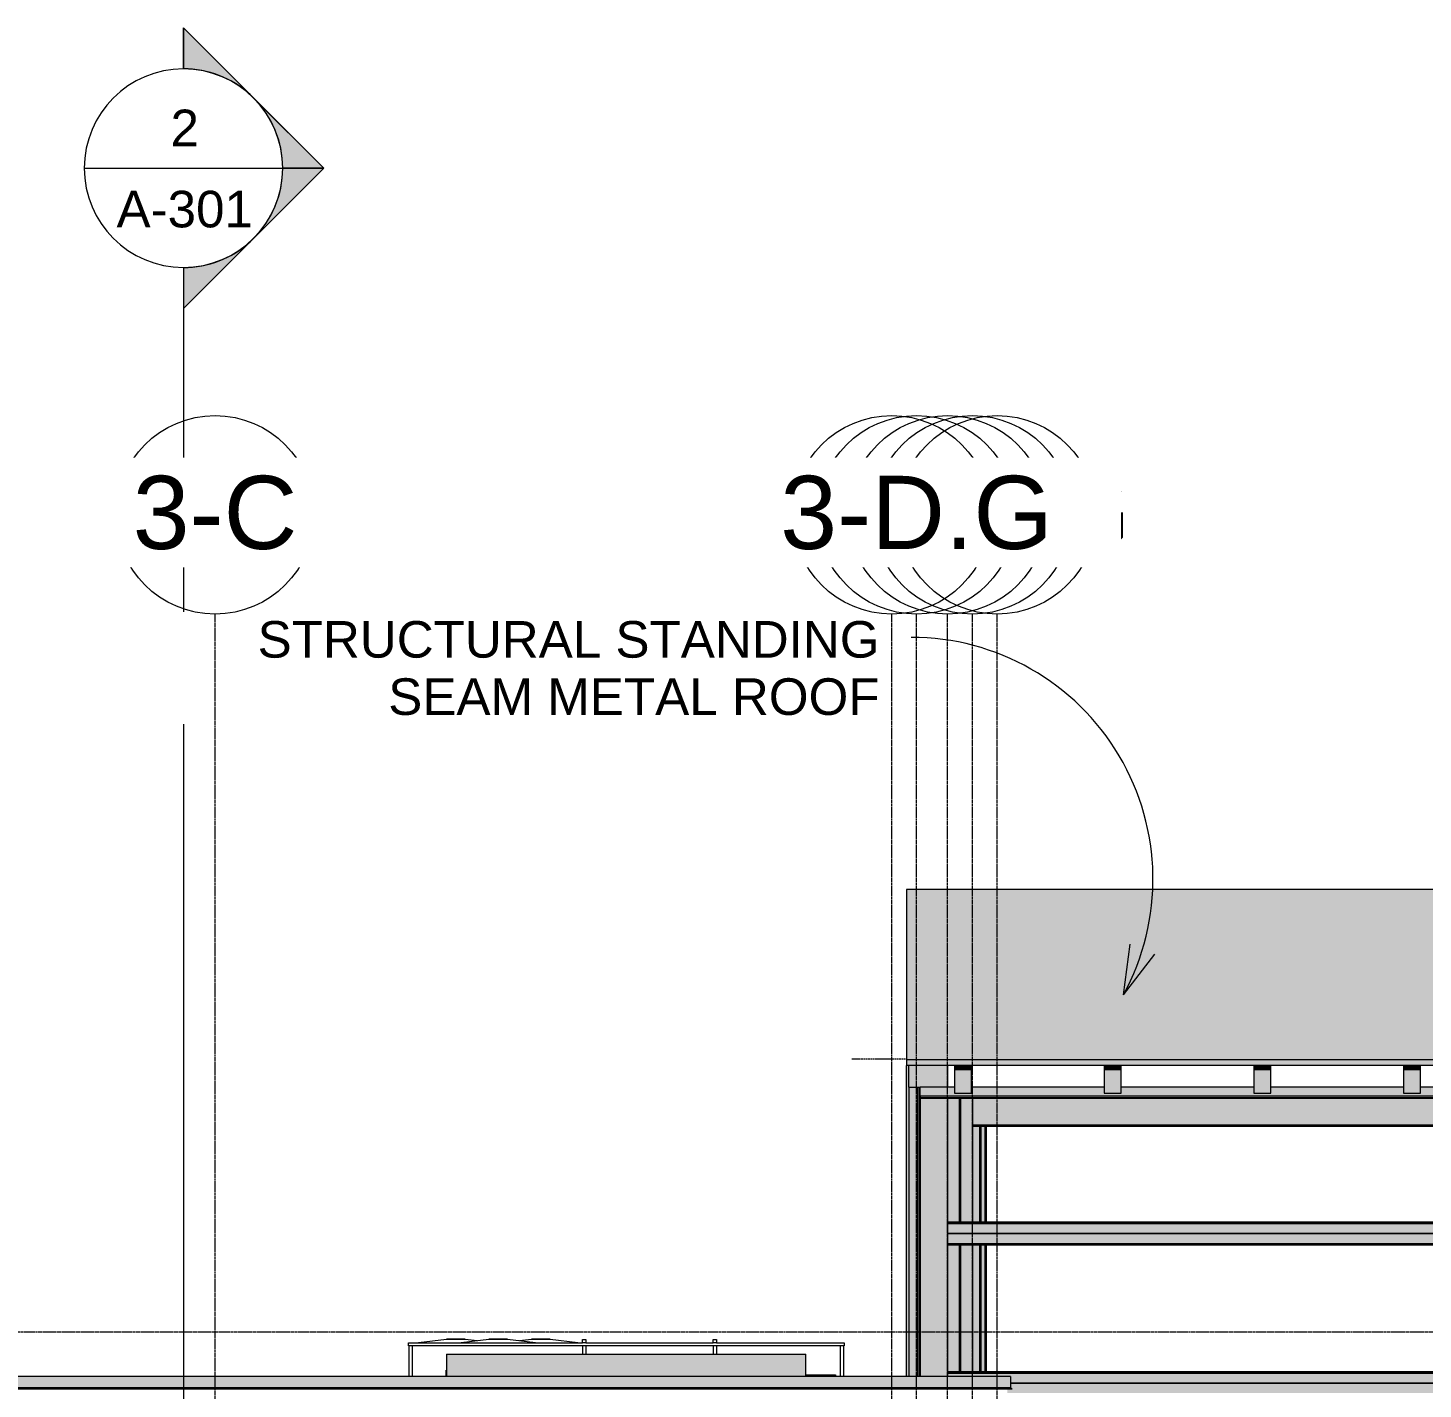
# Model space of a CAD drawing. Header units: inches. Extents: x 20426 to 36845, y -248 to 750.
# Drawn here: x 24427.9 to 24877.9, y 239.5 to 678.6 of the extents above; entities that cross this region are included whole.
import ezdxf

# ---------------------------------------------------------------- set-up
doc = ezdxf.new("R2010")
doc.units = ezdxf.units.IN
doc.header["$MEASUREMENT"] = 0
for name, pattern in [('Dash', [0.25, 0.125, -0.125]), ('Grid Line 1_2_', [0.875, 0.5, -0.125, 0.125, -0.125]), ('Hidden 1_8_', [0.1875, 0.125, -0.0625])]:
    doc.linetypes.add(name, pattern=pattern)
for name, color, linetype, lineweight in [('A-CLNG', 13, 'Continuous', 13), ('A-DETL', 90, 'Continuous', 9), ('A-FLOR-LEVL', 51, 'Continuous', 9), ('A-GLAZ-CWMG', 51, 'Continuous', 9), ('A-ROOF', 132, 'Continuous', 13), ('A-WALL', 113, 'Continuous', 13), ('G-ANNO-SYMB', 111, 'Continuous', 9), ('G-ANNO-TEXT', 231, 'Continuous', 9), ('L-SITE-WALL', 31, 'Continuous', 13), ('M-EQPM', 50, 'Continuous', 9), ('S-BEAM', 12, 'Continuous', 9), ('S-COLS', 52, 'Continuous', 9), ('S-GRID', 1, 'Continuous', 9), ('S-GRID-IDEN', 1, 'Continuous', 9)]:
    doc.layers.add(name, color=color, linetype=linetype, lineweight=lineweight)
doc.styles.add('Arial_1', font='arial.ttf', dxfattribs={"height": 23.60479})
doc.styles.add('Arial_2', font='arial.ttf', dxfattribs={"height": 11.802395})

# ---------------------------------------------------------------- blocks, each defined once
blk = doc.blocks.new('Rectangular Mullion - Profile_Polycarbonate_Upper and left-1114459-Elevation - South')
at = {"layer": 'A-GLAZ-CWMG'}
for points in [[(24536.14, 334.01), (26277.77, 334.01), (26277.77, 336.84), (26273.14, 336.84), (26273.14, 334.97), (26267.64, 334.97), (26267.64, 336.84), (26224.89, 336.84), (26224.89, 334.97), (26219.39, 334.97), (26219.39, 336.84), (26176.64, 336.84), (26176.64, 334.97), (26171.14, 334.97), (26171.14, 336.84), (26128.39, 336.84), (26128.39, 334.97), (26122.89, 334.97), (26122.89, 336.84), (26080.14, 336.84), (26080.14, 334.97), (26074.64, 334.97), (26074.64, 336.84), (26031.89, 336.84), (26031.89, 334.97), (26026.39, 334.97), (26026.39, 336.84), (25983.64, 336.84), (25983.64, 334.97), (25978.14, 334.97), (25978.14, 336.84), (25935.39, 336.84), (25935.39, 334.97), (25929.89, 334.97), (25929.89, 336.84), (25887.14, 336.84), (25887.14, 334.97), (25881.64, 334.97), (25881.64, 336.84), (25838.89, 336.84), (25838.89, 334.97), (25833.39, 334.97), (25833.39, 336.84), (25790.64, 336.84), (25790.64, 334.97), (25785.14, 334.97), (25785.14, 336.84), (25742.39, 336.84), (25742.39, 334.97), (25736.89, 334.97), (25736.89, 336.84), (25694.14, 336.84), (25694.14, 334.97), (25688.64, 334.97), (25688.64, 336.84), (25645.89, 336.84), (25645.89, 334.97), (25640.39, 334.97), (25640.39, 336.84), (25597.64, 336.84), (25597.64, 334.97), (25592.14, 334.97), (25592.14, 336.84), (25549.39, 336.84), (25549.39, 334.97), (25543.89, 334.97), (25543.89, 336.84), (25501.14, 336.84), (25501.14, 334.97), (25495.64, 334.97), (25495.64, 336.84), (25452.89, 336.84), (25452.89, 334.97), (25447.39, 334.97), (25447.39, 336.84), (25404.64, 336.84), (25404.64, 334.97), (25399.14, 334.97), (25399.14, 336.84), (25356.39, 336.84), (25356.39, 334.97), (25350.89, 334.97), (25350.89, 336.84), (25308.14, 336.84), (25308.14, 334.97), (25302.64, 334.97), (25302.64, 336.84), (25259.89, 336.84), (25259.89, 334.97), (25254.39, 334.97), (25254.39, 336.84), (25211.64, 336.84), (25211.64, 334.97), (25206.14, 334.97), (25206.14, 336.84), (25163.39, 336.84), (25163.39, 334.97), (25157.89, 334.97), (25157.89, 336.84), (25115.14, 336.84), (25115.14, 334.97), (25109.64, 334.97), (25109.64, 336.84), (25066.89, 336.84), (25066.89, 334.97), (25061.39, 334.97), (25061.39, 336.84), (25018.64, 336.84), (25018.64, 334.97), (25013.14, 334.97), (25013.14, 336.84), (24970.39, 336.84), (24970.39, 334.97), (24964.89, 334.97), (24964.89, 336.84), (24922.14, 336.84), (24922.14, 334.97), (24916.64, 334.97), (24916.64, 336.84), (24873.89, 336.84), (24873.89, 334.97), (24868.39, 334.97), (24868.39, 336.84), (24825.64, 336.84), (24825.64, 334.97), (24820.14, 334.97), (24820.14, 336.84), (24777.39, 336.84), (24777.39, 334.97), (24771.89, 334.97), (24771.89, 336.84), (24729.14, 336.84), (24729.14, 334.97), (24723.64, 334.97), (24723.64, 336.84), (24680.89, 336.84), (24680.89, 334.97), (24675.39, 334.97), (24675.39, 336.84), (24632.64, 336.84), (24632.64, 334.97), (24627.14, 334.97), (24627.14, 336.84), (24584.39, 336.84), (24584.39, 334.97), (24578.89, 334.97), (24578.89, 336.84), (24536.14, 336.84), (24536.14, 334.97), (24530.64, 334.97), (24530.64, 336.84), (24487.89, 336.84), (24487.89, 334.97), (24482.39, 334.97), (24482.39, 336.84), (24439.64, 336.84), (24439.64, 334.97), (24434.14, 334.97), (24434.14, 336.84), (24391.39, 336.84), (24391.39, 334.97), (24385.89, 334.97), (24385.89, 336.84), (24343.14, 336.84), (24343.14, 334.97), (24337.64, 334.97), (24337.64, 336.84), (24294.89, 336.84), (24294.89, 334.97), (24289.39, 334.97), (24289.39, 336.84), (24246.64, 336.84), (24246.64, 334.97), (24241.14, 334.97), (24241.14, 336.84), (24198.39, 336.84), (24198.39, 334.97), (24192.89, 334.97), (24192.89, 336.84), (24150.14, 336.84), (24150.14, 334.97), (24144.64, 334.97), (24144.64, 336.84), (24101.89, 336.84), (24101.89, 334.97), (24096.39, 334.97), (24096.39, 336.84), (24053.64, 336.84), (24053.64, 334.97), (24048.14, 334.97), (24048.14, 336.84), (24005.39, 336.84), (24005.39, 334.97), (23999.89, 334.97), (23999.89, 336.84), (23957.14, 336.84), (23957.14, 334.97), (23951.64, 334.97), (23951.64, 336.84), (23908.89, 336.84), (23908.89, 334.97), (23903.39, 334.97), (23903.39, 336.84), (23860.64, 336.84), (23860.64, 334.97), (23855.14, 334.97), (23855.14, 336.84), (23812.39, 336.84), (23812.39, 334.97), (23806.89, 334.97), (23806.89, 336.84), (23764.14, 336.84), (23764.14, 334.97), (23758.64, 334.97), (23758.64, 336.84), (23715.89, 336.84), (23715.89, 334.97), (23710.39, 334.97), (23710.39, 336.84), (23667.64, 336.84), (23667.64, 334.97), (23662.14, 334.97), (23662.14, 336.84), (23619.39, 336.84), (23619.39, 334.97), (23613.89, 334.97), (23613.89, 336.84), (23571.14, 336.84), (23571.14, 334.97), (23565.64, 334.97), (23565.64, 336.84), (23522.89, 336.84), (23522.89, 334.97), (23517.39, 334.97), (23517.39, 336.84), (23474.64, 336.84), (23474.64, 334.97), (23469.14, 334.97), (23469.14, 336.84), (23426.39, 336.84), (23426.39, 334.97), (23420.89, 334.97), (23420.89, 336.84), (23378.14, 336.84), (23378.14, 334.97), (23372.64, 334.97), (23372.64, 336.84), (23329.89, 336.84), (23329.89, 334.97), (23324.39, 334.97), (23324.39, 336.84), (23281.64, 336.84), (23281.64, 334.97), (23276.14, 334.97), (23276.14, 336.84), (23233.39, 336.84), (23233.39, 334.97), (23227.89, 334.97), (23227.89, 336.84), (23185.14, 336.84), (23185.14, 334.97), (23179.64, 334.97), (23179.64, 336.84), (23136.89, 336.84), (23136.89, 334.97), (23131.39, 334.97), (23131.39, 336.84), (23088.64, 336.84), (23088.64, 334.97), (23083.14, 334.97), (23083.14, 336.84), (23040.39, 336.84), (23040.39, 334.97), (23034.89, 334.97), (23034.89, 336.84), (22992.14, 336.84), (22992.14, 334.97), (22986.64, 334.97), (22986.64, 336.84), (22943.89, 336.84), (22943.89, 334.97), (22938.39, 334.97), (22938.39, 336.84), (22895.64, 336.84), (22895.64, 334.97), (22890.14, 334.97), (22890.14, 336.84), (22847.39, 336.84), (22847.39, 334.97), (22841.89, 334.97), (22841.89, 336.84), (22799.14, 336.84), (22799.14, 334.97), (22793.64, 334.97), (22793.64, 336.84), (22782.51, 336.84), (22782.51, 334.01), (24532.3, 334.01)], [(26277.77, 333.47), (26277.77, 334.01), (22782.51, 334.01), (22782.51, 333.47), (26277.49, 333.47)], [(26277.49, 333.22), (26277.77, 333.22), (26277.77, 333.47), (22782.51, 333.47), (22782.51, 333.22), (26268.85, 333.22)]]:
    blk.add_hatch(color=256, dxfattribs=at).paths.add_polyline_path(points, flags=0)
for p, q in [((22782.51, 334.01), (22782.51, 336.84)), ((22793.64, 336.84), (22782.51, 336.84)), ((26277.77, 334.01), (22782.51, 334.01)), ((22782.51, 333.22), (22782.51, 333.47)), ((26277.77, 333.47), (22782.51, 333.47)), ((26277.77, 333.22), (22782.51, 333.22)), ((22841.89, 336.84), (22799.14, 336.84)), ((22890.14, 336.84), (22847.39, 336.84)), ((22938.39, 336.84), (22895.64, 336.84)), ((22986.64, 336.84), (22943.89, 336.84))]:
    blk.add_line(p, q, dxfattribs=at)
blk = doc.blocks.new('Rectangular Mullion - Profile_Polycarbonate_Upper and left-1189832-Elevation - South')
at = {"layer": 'A-GLAZ-CWMG'}
for points in [[(22778.89, 243.5), (22781.72, 243.5), (22781.72, 336.84), (22778.89, 336.84), (22778.89, 252.23)], [(22782.26, 243.5), (22782.26, 336.84), (22781.72, 336.84), (22781.72, 243.5)], [(22782.26, 243.5), (22782.51, 243.5), (22782.51, 336.84), (22782.26, 336.84), (22782.26, 252.23)]]:
    blk.add_hatch(color=256, dxfattribs=at).paths.add_polyline_path(points, flags=0)
for p, q in [((22778.89, 336.84), (22781.72, 336.84)), ((22778.89, 336.84), (22778.89, 243.5)), ((22781.72, 336.84), (22782.26, 336.84)), ((22781.72, 336.84), (22781.72, 243.5)), ((22782.26, 336.84), (22782.51, 336.84)), ((22782.26, 336.84), (22782.26, 243.5)), ((22782.51, 334.01), (22782.51, 243.5))]:
    blk.add_line(p, q, dxfattribs=at)
blk = doc.blocks.new('AHU-Rooftop-Carrier 48TC 15-28 ton - TC025-1347267-Elevation - South')
at = {"layer": 'M-EQPM'}
for p, q in [((22617.48, 254.45), (22634.48, 254.45)), ((22617.48, 253.45), (22617.48, 254.45)), ((22617.73, 253.45), (22617.48, 253.45)), ((22757.8, 253.45), (22617.73, 253.45)), ((22617.73, 243.5), (22617.73, 253.45)), ((22618.73, 253.45), (22618.73, 243.5)), ((22629.8, 255.45), (22620.8, 254.45)), ((22620.8, 254.45), (22634.48, 254.45)), ((22629.8, 255.58), (22629.8, 255.45)), ((22635.8, 255.58), (22629.8, 255.58)), ((22635.8, 255.45), (22629.8, 255.45)), ((22643.48, 255.45), (22634.48, 254.45)), ((22634.48, 254.45), (22658.48, 254.45)), ((22635.8, 255.45), (22635.8, 255.58)), ((22639.64, 255.03), (22635.8, 255.45)), ((22643.48, 255.58), (22643.48, 255.45)), ((22649.48, 255.58), (22643.48, 255.58)), ((22649.48, 255.45), (22643.48, 255.45)), ((22649.48, 255.45), (22649.48, 255.58)), ((22658.48, 254.45), (22649.48, 255.45)), ((22657.17, 255.45), (22653.33, 255.03)), ((22657.17, 255.58), (22657.17, 255.45)), ((22663.17, 255.58), (22657.17, 255.58)), ((22663.17, 255.45), (22657.17, 255.45)), ((22658.48, 254.45), (22672.17, 254.45)), ((22658.48, 254.45), (22673.67, 254.45)), ((22663.17, 255.45), (22663.17, 255.58)), ((22672.17, 254.45), (22663.17, 255.45)), ((22673.67, 255.45), (22674.67, 255.45)), ((22673.67, 254.45), (22673.67, 255.45)), ((22674.67, 254.45), (22673.67, 254.45)), ((22673.67, 253.45), (22673.67, 250.7)), ((22674.67, 255.45), (22674.67, 254.45)), ((22674.67, 254.45), (22715.84, 254.45)), ((22674.67, 253.45), (22674.67, 250.7)), ((22715.84, 255.45), (22716.84, 255.45)), ((22715.84, 254.45), (22715.84, 255.45)), ((22716.84, 254.45), (22715.84, 254.45)), ((22715.84, 253.45), (22715.84, 250.7)), ((22716.84, 255.45), (22716.84, 254.45)), ((22716.84, 254.45), (22758.05, 254.45)), ((22716.84, 253.45), (22716.84, 250.7)), ((22756.8, 253.45), (22756.8, 243.5)), ((22758.05, 253.45), (22757.8, 253.45)), ((22757.8, 253.45), (22757.8, 243.5)), ((22758.05, 254.45), (22758.05, 253.45)), ((22745.7, 244.08), (22755.27, 244.08)), ((22755.27, 244.08), (22755.27, 243.5))]:
    blk.add_line(p, q, dxfattribs=at)
blk = doc.blocks.new('Carrier_48TC_Standard_Efficiency_Gas_Heat_Electric_Cooling_Packaged_Rooftop_Unit_3_to_15_nominal_tons - 15 ton 48TC__16-873539-Elevation - South')
at = {"layer": 'M-EQPM'}
for points in [[(22745.7, 243.5), (22745.7, 250.7), (22629.83, 250.7), (22629.83, 243.5)], [(22629.83, 243.5), (22629.83, 245.58), (22629.7, 245.58), (22629.7, 243.5)]]:
    blk.add_hatch(color=256, dxfattribs=at).paths.add_polyline_path(points, flags=0)
for p, q in [((22629.83, 250.7), (22745.7, 250.7)), ((22629.83, 250.7), (22629.83, 243.5)), ((22745.7, 243.5), (22745.7, 250.7)), ((22629.7, 243.5), (22629.7, 245.58)), ((22629.7, 245.58), (22629.83, 245.58))]:
    blk.add_line(p, q, dxfattribs=at)
blk = doc.blocks.new('W-Wide Flange - W12X19-1279639-Elevation - South')
at = {"layer": 'S-BEAM'}
h = blk.add_hatch(color=256, dxfattribs=at)
h.paths.add_polyline_path([(24538.39, 325.2), (24817.89, 325.2), (24817.89, 333.22), (24538.39, 333.22), (24538.39, 330.34)], flags=0)
h.paths.add_polyline_path([(22804.38, 325.2), (23080.89, 325.2), (23080.85, 333.22), (22799.39, 333.22), (22799.39, 325.2)], flags=0)
h.paths.add_polyline_path([(26264.89, 325.2), (26264.89, 333.22), (25985.89, 333.22), (25985.89, 325.2), (26260.21, 325.2)], flags=0)
h.paths.add_polyline_path([(23090.89, 325.2), (23370.39, 325.2), (23370.39, 333.22), (23090.89, 333.22), (23090.89, 330.34)], flags=0)
h.paths.add_polyline_path([(25975.89, 325.2), (25975.89, 333.22), (25696.39, 333.22), (25696.39, 325.2), (25949.19, 325.2)], flags=0)
h.paths.add_polyline_path([(23380.39, 325.2), (23659.89, 325.2), (23659.89, 333.22), (23380.39, 333.22), (23380.39, 330.34)], flags=0)
h.paths.add_polyline_path([(25686.39, 325.2), (25686.39, 333.22), (25406.89, 333.22), (25406.89, 325.2), (25672.72, 325.2)], flags=0)
h.paths.add_polyline_path([(23669.89, 325.2), (23949.39, 325.2), (23949.39, 333.22), (23669.89, 333.22), (23669.89, 330.34)], flags=0)
h.paths.add_polyline_path([(23959.39, 325.2), (24238.89, 325.2), (24238.89, 333.22), (23959.39, 333.22), (23959.39, 330.34)], flags=0)
h.paths.add_polyline_path([(25396.89, 325.2), (25396.89, 333.22), (25117.39, 333.22), (25117.39, 325.2), (25396.25, 325.2)], flags=0)
h.paths.add_polyline_path([(24248.89, 325.2), (24528.39, 325.2), (24528.39, 333.22), (24248.89, 333.22), (24248.89, 330.34)], flags=0)
h.paths.add_polyline_path([(25107.39, 325.2), (25107.39, 333.22), (24827.89, 333.22), (24827.89, 325.2), (25085.23, 325.2)], flags=0)
h = blk.add_hatch(color=256, dxfattribs=at)
h.paths.add_polyline_path([(23944.8, 324.68), (23949.39, 324.73), (23949.39, 325.2), (23669.89, 325.17), (23669.89, 324.68), (23875.69, 324.68)], flags=0)
h.paths.add_polyline_path([(25085.23, 324.68), (25107.39, 324.71), (25107.39, 325.2), (24827.89, 325.2), (24827.89, 324.68), (25050.67, 324.68)], flags=0)
h.paths.add_polyline_path([(26264.89, 324.68), (26264.89, 325.2), (25985.89, 325.2), (25985.89, 324.68), (26260.21, 324.68)], flags=0)
h.paths.add_polyline_path([(22799.39, 324.68), (23080.89, 324.69), (23080.85, 325.2), (22799.39, 325.2), (22799.39, 324.69)], flags=0)
h.paths.add_polyline_path([(23090.89, 324.68), (23370.39, 324.69), (23370.39, 325.2), (23090.89, 325.19), (23090.89, 324.69)], flags=0)
h.paths.add_polyline_path([(25117.39, 324.68), (25396.89, 324.71), (25396.89, 325.2), (25117.39, 325.2), (25117.39, 324.68)], flags=0)
h.paths.add_polyline_path([(24817.89, 324.68), (24817.89, 325.2), (24538.39, 325.2), (24538.39, 324.68), (24808.76, 324.68)], flags=0)
h.paths.add_polyline_path([(25975.89, 324.68), (25975.89, 325.2), (25696.39, 325.2), (25696.39, 324.68), (25949.19, 324.68)], flags=0)
h.paths.add_polyline_path([(23380.39, 324.68), (23659.89, 324.73), (23659.89, 325.2), (23380.39, 325.18), (23380.39, 324.69)], flags=0)
h.paths.add_polyline_path([(24528.39, 324.68), (24528.39, 325.2), (24248.89, 325.14), (24248.89, 324.68), (24497.74, 324.68)], flags=0)
h.paths.add_polyline_path([(25686.39, 324.68), (25686.39, 325.2), (25406.89, 325.2), (25406.89, 324.68), (25672.72, 324.68)], flags=0)
h.paths.add_polyline_path([(23959.39, 324.68), (24238.89, 324.72), (24238.89, 325.2), (23959.39, 325.16), (23959.39, 324.69)], flags=0)
h = blk.add_hatch(color=256, dxfattribs=at)
h.paths.add_polyline_path([(26260.21, 324.33), (26264.89, 324.33), (26264.89, 324.68), (25985.89, 324.68), (25985.89, 324.33), (26225.65, 324.33)], flags=0)
h.paths.add_polyline_path([(22804.38, 324.33), (23080.89, 324.33), (23080.85, 324.68), (22799.39, 324.68), (22799.39, 324.33)], flags=0)
h.paths.add_polyline_path([(23090.89, 324.33), (23370.39, 324.33), (23370.39, 324.68), (23090.89, 324.68)], flags=0)
h.paths.add_polyline_path([(25975.89, 324.33), (25975.89, 324.68), (25696.39, 324.68), (25696.39, 324.33), (25949.19, 324.33)], flags=0)
h.paths.add_polyline_path([(23380.39, 324.33), (23659.89, 324.33), (23659.89, 324.68), (23380.39, 324.68)], flags=0)
h.paths.add_polyline_path([(25686.39, 324.33), (25686.39, 324.68), (25406.89, 324.68), (25406.89, 324.33), (25672.72, 324.33)], flags=0)
h.paths.add_polyline_path([(23669.89, 324.33), (23949.39, 324.33), (23949.39, 324.68), (23669.89, 324.68)], flags=0)
h.paths.add_polyline_path([(25396.89, 324.33), (25396.89, 324.68), (25117.39, 324.68), (25117.39, 324.33), (25396.25, 324.33)], flags=0)
h.paths.add_polyline_path([(25107.39, 324.33), (25107.39, 324.68), (24827.89, 324.68), (24827.89, 324.33), (25085.23, 324.33)], flags=0)
h.paths.add_polyline_path([(23959.39, 324.33), (24238.89, 324.33), (24238.89, 324.68), (23959.39, 324.68)], flags=0)
h.paths.add_polyline_path([(24817.89, 324.33), (24817.89, 324.68), (24538.39, 324.68), (24538.39, 324.33), (24808.76, 324.33)], flags=0)
h.paths.add_polyline_path([(24248.89, 324.33), (24528.39, 324.33), (24528.39, 324.68), (24248.89, 324.68)], flags=0)
for p, q in [((22799.39, 324.68), (23080.85, 324.68)), ((22799.39, 324.33), (23080.85, 324.33))]:
    blk.add_line(p, q, dxfattribs=at)
blk = doc.blocks.new('W-Wide Flange-Column - B1_H-1279348-Elevation - South')
at = {"layer": 'S-COLS', "linetype": 'Hidden 1_8_'}
for p, q in [((22795.23, 293.29), (22795.23, 333.22)), ((22795.55, 333.22), (22795.55, 293.29)), ((22795.23, 245.04), (22795.23, 285.94)), ((22795.55, 285.94), (22795.55, 245.04))]:
    blk.add_line(p, q, dxfattribs=at)
blk = doc.blocks.new('Girt_Z - 10_D-V50-Elevation - South')
at = {"layer": 'S-BEAM'}
for points in [[(24964.28, 244.96), (26269.02, 244.96), (26269.02, 245.04), (22791.39, 245.04), (22791.39, 244.96), (24955.64, 244.96)], [(24964.28, 244.51), (26269.02, 244.51), (26269.02, 244.96), (22791.39, 244.96), (22791.39, 244.51), (24955.64, 244.51)], [(25678.52, 241.37), (25678.52, 243.5), (26269.02, 243.5), (26269.02, 244.51), (22791.39, 244.51), (22791.39, 243.5), (22811.7, 243.5), (22811.7, 241.37), (25672.72, 241.37)], [(24705.09, 238.17), (25679.52, 238.17), (25679.52, 239.46), (25678.02, 239.5), (25678.52, 240), (25678.52, 241.11), (22811.7, 241.11), (22811.7, 240), (22812.2, 239.5), (22812.16, 239.46), (22810.7, 239.46), (22810.7, 238.17), (24670.53, 238.17)], [(24981.55, 241.3), (25678.52, 241.32), (25678.52, 241.37), (22811.7, 241.32), (22811.7, 241.3), (24964.28, 241.3)], [(25638.16, 241.11), (25678.52, 241.11), (25678.52, 241.3), (22811.7, 241.24), (22811.7, 241.11), (25629.52, 241.11)]]:
    blk.add_hatch(color=256, dxfattribs=at).paths.add_polyline_path(points, flags=0)
for p, q in [((26269.02, 245.04), (22791.39, 245.04)), ((26269.02, 244.96), (22791.39, 244.96)), ((26269.02, 244.51), (22791.39, 244.51)), ((25678.52, 241.37), (22811.7, 241.37)), ((25678.52, 241.3), (22811.7, 241.3))]:
    blk.add_line(p, q, dxfattribs=at)
blk = doc.blocks.new('Girt_Z - 10_D-1241717-Elevation - South')
at = {"layer": 'S-BEAM'}
for points in [[(26268.85, 293.21), (26273.39, 293.21), (26273.39, 293.29), (22791.39, 293.29), (22791.39, 293.21), (26260.21, 293.21)], [(26268.85, 292.76), (26273.39, 292.76), (26273.39, 293.21), (22791.39, 293.21), (22791.39, 292.76), (26260.21, 292.76)], [(25741.84, 289.62), (26273.39, 289.62), (26273.39, 292.76), (22791.39, 292.76), (22791.39, 289.62), (25707.28, 289.62)], [(25690, 289.36), (26273.39, 289.36), (26273.39, 289.55), (22791.39, 289.49), (22791.39, 289.36), (25672.72, 289.36)], [(26268.85, 286.42), (26273.39, 286.42), (26273.39, 289.36), (22791.39, 289.36), (22791.39, 286.42), (26260.21, 286.42)], [(24705.09, 285.94), (26273.39, 285.94), (26273.39, 286.42), (22791.39, 286.4), (22791.39, 285.94), (24687.81, 285.94)]]:
    blk.add_hatch(color=256, dxfattribs=at).paths.add_polyline_path(points, flags=0)
for p, q in [((26273.39, 293.29), (22791.39, 293.29)), ((26273.39, 293.21), (22791.39, 293.21)), ((26273.39, 292.76), (22791.39, 292.76)), ((22791.39, 289.55), (22791.39, 289.62)), ((26273.39, 289.62), (22791.39, 289.62)), ((26273.39, 289.55), (22791.39, 289.55)), ((22791.39, 289.49), (22791.39, 289.55)), ((22791.39, 286.4), (22791.39, 286.42)), ((22791.39, 286.42), (26273.39, 286.42)), ((26273.39, 285.94), (22791.39, 285.94))]:
    blk.add_line(p, q, dxfattribs=at)
blk = doc.blocks.new('Rectangular Mullion - Profile_Polycarbonate_right-1189765-Elevation - South')
at = {"layer": 'A-GLAZ-CWMG'}
blk.add_hatch(color=256, dxfattribs=at).paths.add_polyline_path([(22778.89, 243.5), (22778.89, 343.84), (22778.14, 343.84), (22778.14, 243.5)], flags=0)
blk.add_line((22778.14, 243.5), (22778.14, 343.84), dxfattribs=at)
blk = doc.blocks.new('Dimension Lumber - 5_5 x 7_5 Glulam-1238720-Elevation - South')
at = {"layer": 'S-BEAM'}
for points in [[(26273.14, 342.47), (26273.14, 343.84), (26267.64, 343.84), (26267.64, 342.47)], [(26267.64, 334.97), (26273.14, 334.97), (26273.14, 342.47), (26267.64, 342.47), (26267.64, 340.11)]]:
    blk.add_hatch(color=256, dxfattribs=at).paths.add_polyline_path(points, flags=0)
for p, q in [((26267.64, 343.84), (26267.64, 342.47)), ((26273.14, 342.47), (26267.64, 342.47)), ((26267.64, 342.47), (26267.64, 334.97)), ((26273.14, 342.47), (26273.14, 343.84)), ((26273.14, 334.97), (26273.14, 342.47)), ((26267.64, 334.97), (26273.14, 334.97))]:
    blk.add_line(p, q, dxfattribs=at)
blk = doc.blocks.new('Section - Section Head - Filled-1526-Elevation - South')
at = {"layer": 'G-ANNO-SYMB'}
h = blk.add_hatch(color=256, dxfattribs=at)
edge = h.paths.add_edge_path(flags=0)
edge.add_arc((24148.84, 577.16), 32.04, 47.9216, 90)
edge.add_line((24148.84, 609.2), (24148.84, 622.41))
edge.add_line((24148.84, 622.41), (24170.31, 600.94))
h = blk.add_hatch(color=256, dxfattribs=at)
edge = h.paths.add_edge_path(flags=0)
edge.add_line((24171.46, 599.78), (24194.09, 577.16))
edge.add_line((24194.09, 577.16), (24180.84, 577.16))
edge.add_arc((24148.84, 577.16), 32, 0, 45)
h = blk.add_hatch(color=256, dxfattribs=at)
edge = h.paths.add_edge_path(flags=0)
edge.add_arc((24148.84, 577.16), 32, 315, 360)
edge.add_line((24180.84, 577.16), (24194.09, 577.16))
edge.add_line((24194.09, 577.16), (24171.46, 554.53))
h = blk.add_hatch(color=256, dxfattribs=at)
edge = h.paths.add_edge_path(flags=0)
edge.add_line((24170.31, 553.37), (24148.84, 531.9))
edge.add_line((24148.84, 531.9), (24148.84, 545.12))
edge.add_arc((24148.84, 577.16), 32.04, 270, 312.0784)
for p, q in [((24194.09, 577.16), (24148.84, 622.41)), ((24148.84, 609.16), (24148.84, 622.41)), ((24170.31, 600.94), (24148.84, 622.41)), ((24148.84, 622.41), (24148.84, 609.2)), ((24194.09, 577.16), (24171.46, 599.78)), ((24194.09, 577.16), (24148.84, 531.9)), ((24171.46, 554.53), (24194.09, 577.16)), ((24180.84, 577.16), (24194.09, 577.16)), ((24194.09, 577.16), (24180.84, 577.16)), ((24148.84, 531.9), (24170.31, 553.37)), ((24148.84, 545.16), (24148.84, 531.9)), ((24148.84, 545.12), (24148.84, 531.9))]:
    blk.add_line(p, q, dxfattribs=at)
for radius, start, end in [(32, 90, 270), (32.04, 47.9216, 90), (32, 270, 90), (32, 0, 45), (32, 315, 360), (32.04, 270, 312.0784)]:
    blk.add_arc((24148.84, 577.16), radius, start, end, dxfattribs=at)
blk = doc.blocks.new('Grid - Grid Head - Circle-14747-Elevation - South')
at = {"layer": 'S-GRID-IDEN'}
blk.add_circle((23085.89, 521.49), 32, dxfattribs=at)

msp = doc.modelspace()

# ---------------------------------------------------------------- hatches: boundary and pattern name
at = {"layer": 'A-ROOF', "lineweight": 5}
for points in [[(26482.74572, 345.84348), (28217.0603, 345.84348), (28217.0603, 400.64976), (24711.3093, 400.64976), (24711.3093, 345.84348), (26465.46655, 345.84348)], [(26465.46655, 343.84174), (28217.0603, 343.84174), (28217.0603, 345.84348), (24711.3093, 345.84348), (24711.3093, 343.84174), (26430.90822, 343.84174)]]:
    msp.add_hatch(color=256, dxfattribs=at).paths.add_polyline_path(points, flags=0)
at = {"layer": 'A-WALL', "lineweight": 5}
for points in [[(23991.6853, 240), (24744.8728, 240), (24744.8728, 243.5), (23991.6853, 243.5)], [(24744.8728, 239.5), (24745.3728, 239.5), (24744.8728, 240), (23991.6853, 240), (23991.6853, 239.5), (24737.54988, 239.5)]]:
    msp.add_hatch(color=256, dxfattribs=at).paths.add_polyline_path(points, flags=0)
at = {"layer": 'L-SITE-WALL', "lineweight": 5}
h = msp.add_hatch(color=256, dxfattribs=at)
h.paths.add_polyline_path([(24724.5593, 243.5), (24724.5593, 333.21926), (24715.6813, 333.21926), (24715.6813, 243.5), (24720.27072, 243.5)], flags=0)
h.paths.add_polyline_path([(24715.4313, 336.84126), (24724.5593, 336.84126), (24724.5593, 343.84174), (24712.0593, 343.84174), (24712.0593, 336.84126), (24714.8933, 336.84126)], flags=0)
at = {"layer": 'S-COLS', "lineweight": 5}
msp.add_hatch(color=256, dxfattribs=at).paths.add_polyline_path([(24724.69506, 338.01106), (24724.69506, 343.84174), (24724.5603, 343.84174), (24724.5603, 338.01106)], flags=0)
h = msp.add_hatch(color=256, dxfattribs=at)
h.paths.add_polyline_path([(24728.9103, 245.04459), (24732.5603, 245.04459), (24732.5603, 285.93978), (24724.5603, 285.93978), (24724.5603, 245.04459)], flags=0)
h.paths.add_polyline_path([(24724.5603, 293.29459), (24732.5603, 293.29459), (24732.5603, 333.21926), (24724.5603, 333.21926), (24724.5603, 296.16796)], flags=0)
h.paths.add_polyline_path([(24724.69506, 336.84126), (24724.69506, 338.01106), (24724.5603, 338.01106), (24724.5603, 336.84126)], flags=0)
h = msp.add_hatch(color=256, dxfattribs=at)
h.paths.add_polyline_path([(24734.1853, 245.04459), (24734.1853, 285.93978), (24732.5603, 285.93978), (24732.5603, 245.04459)], flags=0)
h.paths.add_polyline_path([(24734.1853, 293.29459), (24734.1853, 324.32635), (24732.5603, 324.32635), (24732.5603, 293.29459)], flags=0)
h = msp.add_hatch(color=256, dxfattribs=at)
h.paths.add_polyline_path([(24734.30691, 245.04459), (24734.87671, 245.04459), (24734.8214, 285.93978), (24734.1853, 285.93978), (24734.1853, 245.04459)], flags=0)
h.paths.add_polyline_path([(24734.33086, 293.29459), (24734.87671, 293.29459), (24734.82641, 324.32635), (24734.1853, 324.32635), (24734.1853, 293.29459)], flags=0)
h = msp.add_hatch(color=256, dxfattribs=at)
h.paths.add_polyline_path([(24734.87671, 245.04459), (24735.3103, 245.04459), (24735.3103, 285.93978), (24734.87671, 285.93978), (24734.87671, 252.22846)], flags=0)
h.paths.add_polyline_path([(24734.87671, 293.29459), (24735.3103, 293.29459), (24735.3103, 324.32635), (24734.87671, 324.32635), (24734.87671, 301.05013)], flags=0)
h = msp.add_hatch(color=256, dxfattribs=at)
h.paths.add_polyline_path([(24735.9353, 245.04459), (24735.9353, 285.93978), (24735.3103, 285.93978), (24735.3103, 245.04459)], flags=0)
h.paths.add_polyline_path([(24735.9353, 293.29459), (24735.9353, 324.32635), (24735.3103, 324.32635), (24735.3103, 293.29459)], flags=0)
h = msp.add_hatch(color=256, dxfattribs=at)
h.paths.add_polyline_path([(24736.10916, 245.04459), (24736.62671, 245.04459), (24736.57035, 285.93978), (24735.9353, 285.93978), (24735.9353, 245.04459), (24736.0535, 245.04459)], flags=0)
h.paths.add_polyline_path([(24736.10873, 293.29459), (24736.62671, 293.29459), (24736.57522, 324.32635), (24735.9353, 324.32635), (24735.9353, 293.29459), (24736.07677, 293.29459)], flags=0)
h = msp.add_hatch(color=256, dxfattribs=at)
h.paths.add_polyline_path([(24736.62671, 245.04459), (24737.0603, 245.04459), (24737.0603, 285.93978), (24736.62671, 285.93978), (24736.62671, 252.22846)], flags=0)
h.paths.add_polyline_path([(24736.62671, 293.29459), (24737.0603, 293.29459), (24737.0603, 324.32635), (24736.62671, 324.32635), (24736.62671, 301.05013)], flags=0)

# ---------------------------------------------------------------- linework, layer by layer
at = {"layer": 'A-CLNG'}
msp.add_line((24724.69506, 336.84126), (24724.69506, 343.84174), dxfattribs=at)
at = {"layer": 'A-DETL', "linetype": 'Dash'}
msp.add_line((24693.65577, 345.99717), (24711.3093, 345.99717), dxfattribs=at)
at = {"layer": 'A-FLOR-LEVL', "linetype": 'Grid Line 1_2_'}
msp.add_line((23912.34092, 258), (28364.18927, 258), dxfattribs=at)
at = {"layer": 'A-ROOF'}
for p, q in [((28217.0603, 400.64976), (24711.3093, 400.64976)), ((24711.3093, 400.64976), (24711.3093, 343.84174)), ((24711.3093, 345.84348), (28217.0603, 345.84348)), ((28217.0603, 343.84174), (24711.3093, 343.84174))]:
    msp.add_line(p, q, dxfattribs=at)
at = {"layer": 'A-WALL'}
for p, q in [((24744.8728, 243.5), (23989.9353, 243.5)), ((24744.8728, 243.5), (24744.8728, 240)), ((23991.6853, 240), (24744.8728, 240)), ((24745.3728, 239.5), (23991.6853, 239.5)), ((24744.8728, 240), (24745.3728, 239.5)), ((24745.3728, 239.5), (24745.3286, 239.45581))]:
    msp.add_line(p, q, dxfattribs=at)
at = {"layer": 'G-ANNO-SYMB'}
for p, q in [((24446.11187, 633.30847), (24510.11187, 633.30847)), ((24478.11187, 601.30847), (24478.11187, -54.81697))]:
    msp.add_line(p, q, dxfattribs=at)
at = {"layer": 'G-ANNO-TEXT', "color": 145}
for q in [(24783.49523, 383.05211), (24791.40121, 379.73317)]:
    msp.add_line((24781.25498, 366.63989), q, dxfattribs=at)
msp.add_arc((24712.86105, 404.02817), 77.94622, 331.3362991, 90, dxfattribs=at)
at = {"layer": 'L-SITE-WALL'}
for p, q in [((24712.0593, 336.84126), (24712.0593, 343.84174)), ((24724.5593, 343.84174), (24724.5593, 336.84126)), ((24724.5593, 333.21926), (24724.5593, 243.5))]:
    msp.add_line(p, q, dxfattribs=at)
at = {"layer": 'S-COLS'}
for p, q in [((24724.5603, 338.01106), (24724.69506, 338.01106)), ((24732.5603, 333.21926), (24732.5603, 293.29459)), ((24734.87671, 324.32635), (24734.87671, 293.29459)), ((24735.3103, 324.32635), (24735.3103, 293.29459)), ((24736.62671, 324.32635), (24736.62671, 293.29459)), ((24737.0603, 324.32635), (24737.0603, 293.29459)), ((24732.5603, 285.93978), (24732.5603, 245.04459)), ((24734.87671, 285.93978), (24734.87671, 245.04459)), ((24735.3103, 285.93978), (24735.3103, 245.04459)), ((24736.62671, 285.93978), (24736.62671, 245.04459)), ((24737.0603, 285.93978), (24737.0603, 245.04459))]:
    msp.add_line(p, q, dxfattribs=at)
at = {"layer": 'S-GRID', "linetype": 'Grid Line 1_2_'}
for p, q in [((24714.5603, -208.66081), (24714.5603, 489.49301)), ((24714.5603, -208.66081), (24714.5603, 489.49301)), ((24724.5603, -208.66081), (24724.5603, 489.49301)), ((24732.5603, -208.66081), (24732.5603, 489.49301)), ((24732.5603, -208.66081), (24732.5603, 489.49301)), ((24740.5603, -208.66081), (24740.5603, 489.49301))]:
    msp.add_line(p, q, dxfattribs=at)

# ---------------------------------------------------------------- block references
at = {"layer": 'A-GLAZ-CWMG'}
for name in ['Rectangular Mullion - Profile_Polycarbonate_right-1189765-Elevation - South', 'Rectangular Mullion - Profile_Polycarbonate_Upper and left-1189832-Elevation - South', 'Rectangular Mullion - Profile_Polycarbonate_Upper and left-1114459-Elevation - South']:
    msp.add_blockref(name, (1933.17007, 0), dxfattribs=at)
at = {"layer": 'G-ANNO-SYMB'}
msp.add_blockref('Section - Section Head - Filled-1526-Elevation - South', (329.27656, 56.1514), dxfattribs=at)
at = {"layer": 'M-EQPM'}
for name in ['AHU-Rooftop-Carrier 48TC 15-28 ton - TC025-1347267-Elevation - South', 'Carrier_48TC_Standard_Efficiency_Gas_Heat_Electric_Cooling_Packaged_Rooftop_Unit_3_to_15_nominal_tons - 15 ton 48TC__16-873539-Elevation - South']:
    msp.add_blockref(name, (1933.17007, 0), dxfattribs=at)
at = {"layer": 'S-BEAM'}
for name, p in [('Dimension Lumber - 5_5 x 7_5 Glulam-1238720-Elevation - South', (-1540.82993, 0)), ('Dimension Lumber - 5_5 x 7_5 Glulam-1238720-Elevation - South', (-1492.57993, 0)), ('Dimension Lumber - 5_5 x 7_5 Glulam-1238720-Elevation - South', (-1444.32993, 0)), ('Dimension Lumber - 5_5 x 7_5 Glulam-1238720-Elevation - South', (-1396.07993, 0)), ('W-Wide Flange - W12X19-1279639-Elevation - South', (1933.17007, 0)), ('Girt_Z - 10_D-1241717-Elevation - South', (1933.17007, 0)), ('Girt_Z - 10_D-V50-Elevation - South', (1933.17007, 0))]:
    msp.add_blockref(name, p, dxfattribs=at)
at = {"layer": 'S-COLS', "linetype": 'Hidden 1_8_'}
msp.add_blockref('W-Wide Flange-Column - B1_H-1279348-Elevation - South', (1933.17007, 0), dxfattribs=at)
at = {"layer": 'S-GRID-IDEN'}
msp.add_blockref('Grid - Grid Head - Circle-14747-Elevation - South', (1654.67007, 0), dxfattribs=at)

# ---------------------------------------------------------------- texts
at = {"layer": 'G-ANNO-SYMB', "attachment_point": 2, "line_spacing_factor": 0.938532, "style": 'Arial_2'}
for s, insert, char_height, width in [('2', (24478.52169, 652.20064), 11.8024, 10.944), ('A-301', (24478.52169, 626.01898), 11.802395, 52.416)]:
    msp.add_mtext(s, dxfattribs=dict(at, insert=insert, char_height=char_height, width=width))

# ---------------------------------------------------------------- next in the draw order: texts
at = {"layer": 'G-ANNO-TEXT', "color": 145, "insert": (24702.62105, 487.22294), "char_height": 11.8023952, "width": 238.32, "attachment_point": 3, "line_spacing_factor": 0.938532, "style": 'Arial_2', "bg_fill": 3, "box_fill_scale": 1.25, "bg_fill_color": 0, "bg_fill_transparency": 0}
msp.add_mtext('STRUCTURAL STANDING\\PSEAM METAL ROOF', dxfattribs=at)
at = {"layer": 'S-GRID-IDEN', "insert": (24740.55415, 534.07551), "char_height": 23.60479, "width": 102.528, "attachment_point": 2, "line_spacing_factor": 0.938532, "style": 'Arial_1', "bg_fill": 3, "box_fill_scale": 1.25, "bg_fill_color": 0, "bg_fill_transparency": 0}
msp.add_mtext('3-E.G', dxfattribs=at)

# ---------------------------------------------------------------- next in the draw order: linework, layer by layer
at = {"layer": 'S-GRID', "linetype": 'Grid Line 1_2_'}
for p, q in [((24488.3103, -208.66081), (24488.3103, 489.49301)), ((24706.5603, -208.66081), (24706.5603, 489.49301))]:
    msp.add_line(p, q, dxfattribs=at)

# ---------------------------------------------------------------- next in the draw order: block references
at = {"layer": 'S-GRID-IDEN'}
for p in [(1402.42007, 0), (1646.67007, 0)]:
    msp.add_blockref('Grid - Grid Head - Circle-14747-Elevation - South', p, dxfattribs=at)

# ---------------------------------------------------------------- next in the draw order: texts
at = {"layer": 'S-GRID-IDEN', "char_height": 23.60479, "attachment_point": 2, "line_spacing_factor": 0.938532, "style": 'Arial_1', "bg_fill": 3, "box_fill_scale": 1.25, "bg_fill_color": 0, "bg_fill_transparency": 0}
for s, insert, width in [('3-C', (24488.30415, 534.07551), 63.072), ('3-E', (24732.55415, 534.07551), 61.056)]:
    msp.add_mtext(s, dxfattribs=dict(at, insert=insert, width=width))

# ---------------------------------------------------------------- next in the draw order: block references
at = {"layer": 'S-GRID-IDEN'}
msp.add_blockref('Grid - Grid Head - Circle-14747-Elevation - South', (1638.67007, 0), dxfattribs=at)

# ---------------------------------------------------------------- next in the draw order: texts
at = {"layer": 'S-GRID-IDEN', "insert": (24724.55415, 534.07551), "char_height": 23.60479, "width": 78.624, "attachment_point": 2, "line_spacing_factor": 0.938532, "style": 'Arial_1', "bg_fill": 3, "box_fill_scale": 1.25, "bg_fill_color": 0, "bg_fill_transparency": 0}
msp.add_mtext('1-13', dxfattribs=at)

# ---------------------------------------------------------------- next in the draw order: block references
at = {"layer": 'S-GRID-IDEN'}
msp.add_blockref('Grid - Grid Head - Circle-14747-Elevation - South', (1628.67007, 0), dxfattribs=at)

# ---------------------------------------------------------------- next in the draw order: texts
at = {"layer": 'S-GRID-IDEN', "insert": (24714.55415, 534.07551), "char_height": 23.60479, "width": 120.096, "attachment_point": 2, "line_spacing_factor": 0.938532, "style": 'Arial_1', "bg_fill": 3, "box_fill_scale": 1.25, "bg_fill_color": 0, "bg_fill_transparency": 0}
msp.add_mtext('1-13.G', dxfattribs=at)

# ---------------------------------------------------------------- next in the draw order: block references
at = {"layer": 'S-GRID-IDEN'}
msp.add_blockref('Grid - Grid Head - Circle-14747-Elevation - South', (1646.67007, 0), dxfattribs=at)

# ---------------------------------------------------------------- next in the draw order: texts
at = {"layer": 'S-GRID-IDEN', "insert": (24732.55415, 534.07551), "char_height": 23.60479, "width": 78.624, "attachment_point": 2, "line_spacing_factor": 0.938532, "style": 'Arial_1', "bg_fill": 3, "box_fill_scale": 1.25, "bg_fill_color": 0, "bg_fill_transparency": 0}
msp.add_mtext('2-13', dxfattribs=at)

# ---------------------------------------------------------------- next in the draw order: block references
at = {"layer": 'S-GRID-IDEN'}
msp.add_blockref('Grid - Grid Head - Circle-14747-Elevation - South', (1620.67007, 0), dxfattribs=at)

# ---------------------------------------------------------------- next in the draw order: texts
at = {"layer": 'S-GRID-IDEN', "insert": (24706.55415, 534.07551), "char_height": 23.60479, "width": 63.072, "attachment_point": 2, "line_spacing_factor": 0.938532, "style": 'Arial_1', "bg_fill": 3, "box_fill_scale": 1.25, "bg_fill_color": 0, "bg_fill_transparency": 0}
msp.add_mtext('3-D', dxfattribs=at)

# ---------------------------------------------------------------- next in the draw order: block references
at = {"layer": 'S-GRID-IDEN'}
msp.add_blockref('Grid - Grid Head - Circle-14747-Elevation - South', (1628.67007, 0), dxfattribs=at)

# ---------------------------------------------------------------- next in the draw order: texts
at = {"layer": 'S-GRID-IDEN', "insert": (24714.55415, 534.07551), "char_height": 23.60479, "width": 104.544, "attachment_point": 2, "line_spacing_factor": 0.938532, "style": 'Arial_1', "bg_fill": 3, "box_fill_scale": 1.25, "bg_fill_color": 0, "bg_fill_transparency": 0}
msp.add_mtext('3-D.G', dxfattribs=at)

doc.saveas('drawing.dxf')
